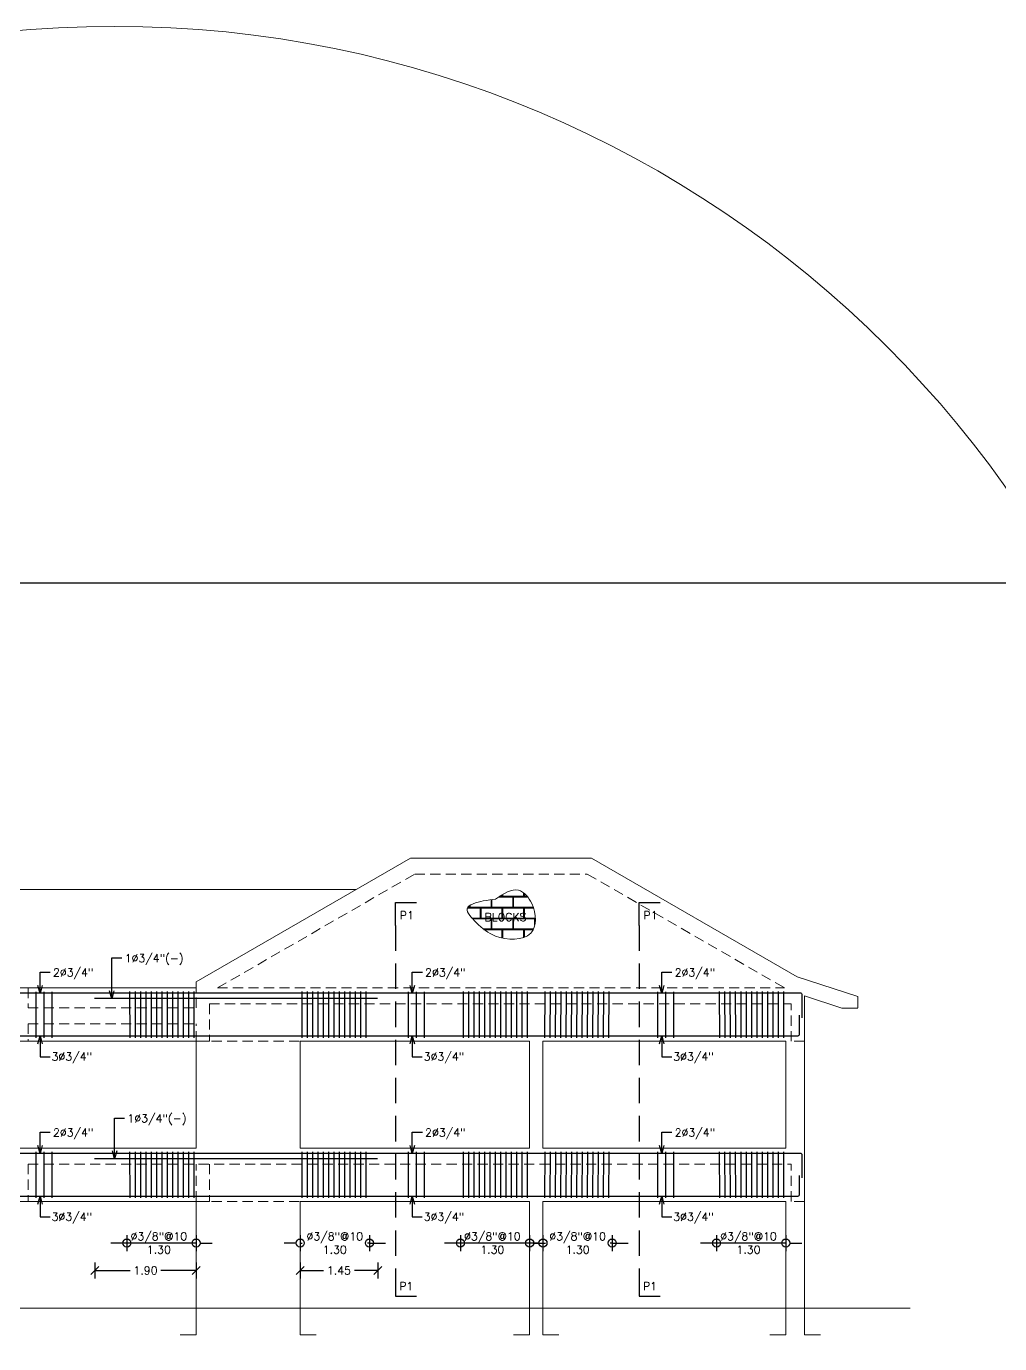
# Model space of a CAD drawing. Header units: metres. Extents: x -44 to 358, y -286 to 66.
# Drawn here: x 54.43 to 72.67, y -154.27 to -129.58 of the extents above; entities that cross this region are included whole.
import ezdxf

# ---------------------------------------------------------------- set-up
doc = ezdxf.new("R2010")
doc.units = ezdxf.units.M
doc.header["$LTSCALE"] = 0.3
doc.header["$PDMODE"] = 3
for name, pattern in [('CONTINUA', [0]), ('HIDDEN', [9.525, 6.35, -3.175]), ('HIDDEN2', [4.7625, 3.175, -1.5875])]:
    doc.linetypes.add(name, pattern=pattern)
for name, color, linetype in [('001-ACERO', 5, 'Continuous'), ('001-DIMLOSA', 4, 'Continuous'), ('001-DIMTEXTO', 4, 'Continuous'), ('002-SECCION', 1, 'CONTINUA'), ('ACERO', 5, 'Continuous'), ('DIMPORTICO', 4, 'Continuous'), ('DIMTEXTO', 4, 'Continuous'), ('HATCH', 8, 'Continuous'), ('SECCION', 1, 'Continuous'), ('VIGA-LOSA', 1, 'Continuous')]:
    doc.layers.add(name, color=color, linetype=linetype)
doc.layers.add('Columnas', color=7, linetype='Continuous', lineweight=18)
doc.layers.add('Losa', color=8, linetype='HIDDEN', lineweight=18)
doc.styles.add('SIMPLEX', font='simplex_.ttf', dxfattribs={"height": 0.2})
doc.styles.add('SMPLEX', font='simplex.shx')
doc.dimstyles.new('BDIM-75', dxfattribs={"dimscale": 0.75, "dimtxt": 0.2, "dimasz": 0.2, "dimexe": 0.2, "dimexo": 0.2, "dimgap": 0.1, "dimtad": 0, "dimtih": 1, "dimtoh": 1, "dimzin": 0, "dimdsep": 46, "dimtxsty": 'SIMPLEX', "dimblk": 'OBLIQUE', "dimcen": 0.2, "dimdle": 0.2, "dimclrd": 4, "dimclre": 4, "dimclrt": 256, "dimadec": 0, "dimazin": 0, "dimtfac": 1, "dimtofl": 0, "dimtmove": 1, "dimatfit": 3, "dimldrblk": 'OPEN30', "dimfxl": 0.15, "dimtfill": 1, "dimtolj": 1, "dimtzin": 0, "dimlwd": -1, "dimlwe": -1, "dimarcsym": 0})
doc.dimstyles.new('DIM-75', dxfattribs={"dimscale": 0.75, "dimtxt": 0.2, "dimasz": 0.2, "dimexe": 0.2, "dimexo": 0.2, "dimgap": 0.1, "dimtad": 0, "dimtih": 1, "dimtoh": 1, "dimzin": 0, "dimdsep": 46, "dimtxsty": 'SMPLEX', "dimblk1": 'OBLIQUE', "dimblk2": 'OBLIQUE', "dimsah": 1, "dimcen": 0.2, "dimclrd": 4, "dimclre": 4, "dimclrt": 4, "dimadec": 0, "dimazin": 0, "dimtfac": 1, "dimtmove": 0, "dimatfit": 3, "dimldrblk": 'OBLIQUE', "dimfxl": 0.2, "dimfxlon": 1, "dimtfill": 1, "dimtolj": 1, "dimtzin": 0, "dimarcsym": 0})

# ---------------------------------------------------------------- blocks, each defined once
blk = doc.blocks.new('_OBLIQUE')
at = {"color": 0, "linetype": 'ByBlock'}
blk.add_line((-0.5, -0.5), (0.5, 0.5), dxfattribs=at)
blk = doc.blocks.new('_Open30')
at = {"color": 0, "lineweight": -2}
for p, q in [((-1, 0.27), (0, 0)), ((0, 0), (-1, -0.27)), ((0, 0), (-1, 0))]:
    blk.add_line(p, q, dxfattribs=at)
blk = doc.blocks.new('*U848')
at = {"layer": '001-ACERO'}
blk.add_line((-0.001, -0.685), (0.001, 0.175), dxfattribs=at)
blk = doc.blocks.new('*U849')
at = {"layer": 'VIGA-LOSA', "color": 0, "linetype": 'ByBlock', "lineweight": -2, "transparency": 16777216}
for p in [(0, 0), (0.15, 0), (0.3, 0)]:
    blk.add_blockref('*U848', p, dxfattribs=at)
blk = doc.blocks.new('_DotBlank')
at = {"color": 0, "linetype": 'ByBlock', "lineweight": -2}
blk.add_line((-0.5, 0), (-1, 0), dxfattribs=at)
blk.add_circle((0, 0), 0.5, dxfattribs=at)
blk = doc.blocks.new('_Origin')
at = {"color": 0, "linetype": 'ByBlock', "lineweight": -2}
blk.add_line((0, 0), (-1, 0), dxfattribs=at)
blk.add_circle((0, 0), 0.5, dxfattribs=at)
blk = doc.blocks.new('*D1297')
at = {"layer": '001-DIMTEXTO', "color": 4, "lineweight": -2, "transparency": 16777216}
for p, q in [((56.317, -152.234), (56.317, -152.534)), ((57.615, -152.234), (57.615, -152.534)), ((56.167, -152.384), (56.017, -152.384)), ((57.615, -152.384), (56.317, -152.384)), ((57.765, -152.384), (57.915, -152.384))]:
    blk.add_line(p, q, dxfattribs=at)
at = {"layer": 'DEFPOINTS', "color": 0, "transparency": 16777216}
for p in [(56.317, -151.604), (57.615, -151.604), (56.317, -152.384)]:
    blk.add_point(p, dxfattribs=at)
at = {"layer": '001-DIMTEXTO', "color": 4, "lineweight": -2, "transparency": 16777216, "xscale": 0.15, "yscale": 0.15, "zscale": 0.15}
blk.add_blockref('_Origin', (56.317, -152.384), dxfattribs=at)
at = {"layer": '001-DIMTEXTO', "color": 4, "lineweight": -2, "transparency": 16777216, "xscale": 0.15, "yscale": 0.15, "zscale": 0.15, "rotation": 180}
blk.add_blockref('_DotBlank', (57.615, -152.384), dxfattribs=at)
at = {"layer": '001-DIMTEXTO', "color": 4, "transparency": 16777216, "insert": (56.916, -152.384), "char_height": 0.15, "attachment_point": 5, "style": 'SMPLEX'}
blk.add_mtext('\\A1;∅3/8"@10\\P1.30', dxfattribs=at)
blk = doc.blocks.new('*U1295')
at = {"layer": '001-ACERO'}
blk.add_line((-0.001, -0.435), (0.001, 0.428), dxfattribs=at)
blk = doc.blocks.new('*U1296')
at = {"layer": 'VIGA-LOSA', "color": 0, "linetype": 'ByBlock', "lineweight": -2, "transparency": 16777216}
for p in [(0, 0), (0.1, 0), (0.2, 0), (0.3, 0), (0.4, 0), (0.5, 0), (0.6, 0), (0.7, 0), (0.8, 0), (0.9, 0), (1, 0), (1.1, 0), (1.2, 0)]:
    blk.add_blockref('*U1295', p, dxfattribs=at)
blk = doc.blocks.new('*D1300')
at = {"layer": '001-DIMTEXTO', "color": 4, "lineweight": -2, "transparency": 16777216}
for p, q in [((55.718, -152.748), (55.718, -153.048)), ((57.615, -152.748), (57.615, -153.048)), ((55.718, -152.898), (56.377, -152.898)), ((57.615, -152.898), (56.956, -152.898))]:
    blk.add_line(p, q, dxfattribs=at)
at = {"layer": 'DEFPOINTS', "color": 0, "transparency": 16777216}
for p in [(55.718, -151.604), (57.615, -151.604), (57.615, -152.898)]:
    blk.add_point(p, dxfattribs=at)
at = {"layer": '001-DIMTEXTO', "color": 4, "lineweight": -2, "transparency": 16777216, "xscale": 0.15, "yscale": 0.15, "zscale": 0.15, "rotation": 180}
blk.add_blockref('_OBLIQUE', (55.718, -152.898), dxfattribs=at)
at = {"layer": '001-DIMTEXTO', "color": 4, "lineweight": -2, "transparency": 16777216, "xscale": 0.15, "yscale": 0.15, "zscale": 0.15}
blk.add_blockref('_OBLIQUE', (57.615, -152.898), dxfattribs=at)
at = {"layer": '001-DIMTEXTO', "color": 4, "transparency": 16777216, "insert": (56.666, -152.898), "char_height": 0.15, "attachment_point": 5, "style": 'SMPLEX', "bg_fill": 3, "box_fill_scale": 1.1, "bg_fill_color": 256, "bg_fill_true_color": 13158600, "bg_fill_transparency": 0}
blk.add_mtext('\\A1;1.90', dxfattribs=at)
blk = doc.blocks.new('*D1302')
at = {"layer": '001-DIMTEXTO', "color": 4, "lineweight": -2, "transparency": 16777216}
for p, q in [((59.565, -152.748), (59.565, -153.048)), ((61.018, -152.748), (61.018, -153.048)), ((59.565, -152.898), (60.002, -152.898)), ((61.018, -152.898), (60.581, -152.898))]:
    blk.add_line(p, q, dxfattribs=at)
at = {"layer": 'DEFPOINTS', "color": 0, "transparency": 16777216}
for p in [(59.565, -151.604), (61.018, -151.604), (61.018, -152.898)]:
    blk.add_point(p, dxfattribs=at)
at = {"layer": '001-DIMTEXTO', "color": 4, "lineweight": -2, "transparency": 16777216, "xscale": 0.15, "yscale": 0.15, "zscale": 0.15, "rotation": 180}
blk.add_blockref('_OBLIQUE', (59.565, -152.898), dxfattribs=at)
at = {"layer": '001-DIMTEXTO', "color": 4, "lineweight": -2, "transparency": 16777216, "xscale": 0.15, "yscale": 0.15, "zscale": 0.15}
blk.add_blockref('_OBLIQUE', (61.018, -152.898), dxfattribs=at)
at = {"layer": '001-DIMTEXTO', "color": 4, "transparency": 16777216, "insert": (60.291, -152.898), "char_height": 0.15, "attachment_point": 5, "style": 'SMPLEX', "bg_fill": 3, "box_fill_scale": 1.1, "bg_fill_color": 256, "bg_fill_true_color": 13158600, "bg_fill_transparency": 0}
blk.add_mtext('\\A1;1.45', dxfattribs=at)
blk = doc.blocks.new('*U1303')
at = {"layer": '001-ACERO'}
blk.add_line((-0.001, -0.435), (0.001, 0.428), dxfattribs=at)
blk = doc.blocks.new('*U1304')
at = {"layer": 'VIGA-LOSA', "color": 0, "linetype": 'ByBlock', "lineweight": -2, "transparency": 16777216}
for p in [(0, 0), (0.1, 0), (0.2, 0), (0.3, 0), (0.4, 0), (0.5, 0), (0.6, 0), (0.7, 0), (0.8, 0), (0.9, 0), (1, 0), (1.1, 0), (1.2, 0)]:
    blk.add_blockref('*U1303', p, dxfattribs=at)
blk = doc.blocks.new('*D1305')
at = {"layer": '001-DIMTEXTO', "color": 4, "lineweight": -2, "transparency": 16777216}
for p, q in [((59.565, -152.234), (59.565, -152.534)), ((60.862, -152.234), (60.862, -152.534)), ((59.415, -152.384), (59.265, -152.384)), ((59.565, -152.384), (59.603, -152.384)), ((60.862, -152.384), (60.824, -152.384)), ((61.012, -152.384), (61.162, -152.384))]:
    blk.add_line(p, q, dxfattribs=at)
at = {"layer": 'DEFPOINTS', "color": 0, "transparency": 16777216}
for p in [(59.565, -151.604), (60.862, -151.604), (60.862, -152.384)]:
    blk.add_point(p, dxfattribs=at)
at = {"layer": '001-DIMTEXTO', "color": 4, "lineweight": -2, "transparency": 16777216, "xscale": 0.15, "yscale": 0.15, "zscale": 0.15}
blk.add_blockref('_DotBlank', (59.565, -152.384), dxfattribs=at)
at = {"layer": '001-DIMTEXTO', "color": 4, "lineweight": -2, "transparency": 16777216, "xscale": 0.15, "yscale": 0.15, "zscale": 0.15, "rotation": 180}
blk.add_blockref('_Origin', (60.862, -152.384), dxfattribs=at)
at = {"layer": '001-DIMTEXTO', "color": 4, "transparency": 16777216, "insert": (60.213, -152.384), "char_height": 0.15, "attachment_point": 5, "style": 'SMPLEX'}
blk.add_mtext('\\A1;∅3/8"@10\\P1.30', dxfattribs=at)
blk = doc.blocks.new('*U1306')
at = {"layer": '001-ACERO'}
blk.add_line((-0.001, -0.435), (0.001, 0.428), dxfattribs=at)
blk = doc.blocks.new('*U1307')
at = {"layer": 'VIGA-LOSA', "color": 0, "linetype": 'ByBlock', "lineweight": -2, "transparency": 16777216}
for p in [(0, 0), (0.1, 0), (0.2, 0), (0.3, 0), (0.4, 0), (0.5, 0), (0.6, 0), (0.7, 0), (0.8, 0), (0.9, 0), (1, 0), (1.1, 0), (1.2, 0)]:
    blk.add_blockref('*U1306', p, dxfattribs=at)
blk = doc.blocks.new('*D1308')
at = {"layer": '001-DIMTEXTO', "color": 4, "lineweight": -2, "transparency": 16777216}
for p, q in [((64.115, -152.234), (64.115, -152.534)), ((65.412, -152.234), (65.412, -152.534)), ((63.965, -152.384), (63.815, -152.384)), ((64.115, -152.384), (64.153, -152.384)), ((65.412, -152.384), (65.374, -152.384)), ((65.562, -152.384), (65.712, -152.384))]:
    blk.add_line(p, q, dxfattribs=at)
at = {"layer": 'DEFPOINTS', "color": 0, "transparency": 16777216}
for p in [(64.115, -151.604), (65.412, -151.604), (65.412, -152.384)]:
    blk.add_point(p, dxfattribs=at)
at = {"layer": '001-DIMTEXTO', "color": 4, "lineweight": -2, "transparency": 16777216, "xscale": 0.15, "yscale": 0.15, "zscale": 0.15}
blk.add_blockref('_DotBlank', (64.115, -152.384), dxfattribs=at)
at = {"layer": '001-DIMTEXTO', "color": 4, "lineweight": -2, "transparency": 16777216, "xscale": 0.15, "yscale": 0.15, "zscale": 0.15, "rotation": 180}
blk.add_blockref('_Origin', (65.412, -152.384), dxfattribs=at)
at = {"layer": '001-DIMTEXTO', "color": 4, "transparency": 16777216, "insert": (64.764, -152.384), "char_height": 0.15, "attachment_point": 5, "style": 'SMPLEX'}
blk.add_mtext('\\A1;∅3/8"@10\\P1.30', dxfattribs=at)
blk = doc.blocks.new('*D1311')
at = {"layer": '001-DIMTEXTO', "color": 4, "lineweight": -2, "transparency": 16777216}
for p, q in [((67.367, -152.234), (67.367, -152.534)), ((68.665, -152.234), (68.665, -152.534)), ((67.217, -152.384), (67.067, -152.384)), ((68.665, -152.384), (67.367, -152.384)), ((68.815, -152.384), (68.965, -152.384))]:
    blk.add_line(p, q, dxfattribs=at)
at = {"layer": 'DEFPOINTS', "color": 0, "transparency": 16777216}
for p in [(67.367, -151.604), (68.665, -151.604), (67.367, -152.384)]:
    blk.add_point(p, dxfattribs=at)
at = {"layer": '001-DIMTEXTO', "color": 4, "lineweight": -2, "transparency": 16777216, "xscale": 0.15, "yscale": 0.15, "zscale": 0.15}
blk.add_blockref('_Origin', (67.367, -152.384), dxfattribs=at)
at = {"layer": '001-DIMTEXTO', "color": 4, "lineweight": -2, "transparency": 16777216, "xscale": 0.15, "yscale": 0.15, "zscale": 0.15, "rotation": 180}
blk.add_blockref('_DotBlank', (68.665, -152.384), dxfattribs=at)
at = {"layer": '001-DIMTEXTO', "color": 4, "transparency": 16777216, "insert": (67.966, -152.384), "char_height": 0.15, "attachment_point": 5, "style": 'SMPLEX'}
blk.add_mtext('\\A1;∅3/8"@10\\P1.30', dxfattribs=at)
blk = doc.blocks.new('*U1309')
at = {"layer": '001-ACERO'}
blk.add_line((-0.001, -0.435), (0.001, 0.428), dxfattribs=at)
blk = doc.blocks.new('*U1310')
at = {"layer": 'VIGA-LOSA', "color": 0, "linetype": 'ByBlock', "lineweight": -2, "transparency": 16777216}
for p in [(0, 0), (0.1, 0), (0.2, 0), (0.3, 0), (0.4, 0), (0.5, 0), (0.6, 0), (0.7, 0), (0.8, 0), (0.9, 0), (1, 0), (1.1, 0), (1.2, 0)]:
    blk.add_blockref('*U1309', p, dxfattribs=at)
blk = doc.blocks.new('*D1314')
at = {"layer": '001-DIMTEXTO', "color": 4, "lineweight": -2, "transparency": 16777216}
for p, q in [((62.567, -152.234), (62.567, -152.534)), ((63.865, -152.234), (63.865, -152.534)), ((62.417, -152.384), (62.267, -152.384)), ((63.865, -152.384), (62.567, -152.384)), ((64.015, -152.384), (64.165, -152.384))]:
    blk.add_line(p, q, dxfattribs=at)
at = {"layer": 'DEFPOINTS', "color": 0, "transparency": 16777216}
for p in [(62.567, -151.604), (63.865, -151.604), (62.567, -152.384)]:
    blk.add_point(p, dxfattribs=at)
at = {"layer": '001-DIMTEXTO', "color": 4, "lineweight": -2, "transparency": 16777216, "xscale": 0.15, "yscale": 0.15, "zscale": 0.15}
blk.add_blockref('_Origin', (62.567, -152.384), dxfattribs=at)
at = {"layer": '001-DIMTEXTO', "color": 4, "lineweight": -2, "transparency": 16777216, "xscale": 0.15, "yscale": 0.15, "zscale": 0.15, "rotation": 180}
blk.add_blockref('_DotBlank', (63.865, -152.384), dxfattribs=at)
at = {"layer": '001-DIMTEXTO', "color": 4, "transparency": 16777216, "insert": (63.166, -152.384), "char_height": 0.15, "attachment_point": 5, "style": 'SMPLEX'}
blk.add_mtext('\\A1;∅3/8"@10\\P1.30', dxfattribs=at)
blk = doc.blocks.new('*U1312')
at = {"layer": '001-ACERO'}
blk.add_line((-0.001, -0.435), (0.001, 0.428), dxfattribs=at)
blk = doc.blocks.new('*U1313')
at = {"layer": 'VIGA-LOSA', "color": 0, "linetype": 'ByBlock', "lineweight": -2, "transparency": 16777216}
for p in [(0, 0), (0.1, 0), (0.2, 0), (0.3, 0), (0.4, 0), (0.5, 0), (0.6, 0), (0.7, 0), (0.8, 0), (0.9, 0), (1, 0), (1.1, 0), (1.2, 0)]:
    blk.add_blockref('*U1312', p, dxfattribs=at)
blk = doc.blocks.new('*U1315')
at = {"layer": '001-ACERO'}
blk.add_line((-0.001, -0.685), (0.001, 0.175), dxfattribs=at)
blk = doc.blocks.new('*U1316')
at = {"layer": 'VIGA-LOSA', "color": 0, "linetype": 'ByBlock', "lineweight": -2, "transparency": 16777216}
for p in [(0, 0), (0.15, 0), (0.3, 0)]:
    blk.add_blockref('*U1315', p, dxfattribs=at)
blk = doc.blocks.new('*U1317')
at = {"layer": '001-ACERO'}
blk.add_line((-0.001, -0.685), (0.001, 0.175), dxfattribs=at)
blk = doc.blocks.new('*U1318')
at = {"layer": 'VIGA-LOSA', "color": 0, "linetype": 'ByBlock', "lineweight": -2, "transparency": 16777216}
for p in [(0, 0), (0.15, 0), (0.3, 0)]:
    blk.add_blockref('*U1317', p, dxfattribs=at)
blk = doc.blocks.new('*U1339')
at = {"layer": '001-ACERO'}
blk.add_line((-0.001, -0.685), (0.001, 0.175), dxfattribs=at)
blk = doc.blocks.new('*U1340')
at = {"layer": 'VIGA-LOSA', "color": 0, "linetype": 'ByBlock', "lineweight": -2, "transparency": 16777216}
for p in [(0, 0), (0.15, 0), (0.3, 0)]:
    blk.add_blockref('*U1339', p, dxfattribs=at)
blk = doc.blocks.new('*U1333')
at = {"layer": '001-ACERO'}
blk.add_line((-0.001, -0.435), (0.001, 0.428), dxfattribs=at)
blk = doc.blocks.new('*U1334')
at = {"layer": 'VIGA-LOSA', "color": 0, "linetype": 'ByBlock', "lineweight": -2, "transparency": 16777216}
for p in [(0, 0), (0.1, 0), (0.2, 0), (0.3, 0), (0.4, 0), (0.5, 0), (0.6, 0), (0.7, 0), (0.8, 0), (0.9, 0), (1, 0), (1.1, 0), (1.2, 0)]:
    blk.add_blockref('*U1333', p, dxfattribs=at)
blk = doc.blocks.new('*U1326')
at = {"layer": '001-ACERO'}
blk.add_line((-0.001, -0.435), (0.001, 0.428), dxfattribs=at)
blk = doc.blocks.new('*U1327')
at = {"layer": 'VIGA-LOSA', "color": 0, "linetype": 'ByBlock', "lineweight": -2, "transparency": 16777216}
for p in [(0, 0), (0.1, 0), (0.2, 0), (0.3, 0), (0.4, 0), (0.5, 0), (0.6, 0), (0.7, 0), (0.8, 0), (0.9, 0), (1, 0), (1.1, 0), (1.2, 0)]:
    blk.add_blockref('*U1326', p, dxfattribs=at)
blk = doc.blocks.new('*U1328')
at = {"layer": '001-ACERO'}
blk.add_line((-0.001, -0.435), (0.001, 0.428), dxfattribs=at)
blk = doc.blocks.new('*U1329')
at = {"layer": 'VIGA-LOSA', "color": 0, "linetype": 'ByBlock', "lineweight": -2, "transparency": 16777216}
for p in [(0, 0), (0.1, 0), (0.2, 0), (0.3, 0), (0.4, 0), (0.5, 0), (0.6, 0), (0.7, 0), (0.8, 0), (0.9, 0), (1, 0), (1.1, 0), (1.2, 0)]:
    blk.add_blockref('*U1328', p, dxfattribs=at)
blk = doc.blocks.new('*U1330')
at = {"layer": '001-ACERO'}
blk.add_line((-0.001, -0.435), (0.001, 0.428), dxfattribs=at)
blk = doc.blocks.new('*U1319')
at = {"layer": 'VIGA-LOSA', "color": 0, "linetype": 'ByBlock', "lineweight": -2, "transparency": 16777216}
for p in [(0, 0), (0.1, 0), (0.2, 0), (0.3, 0), (0.4, 0), (0.5, 0), (0.6, 0), (0.7, 0), (0.8, 0), (0.9, 0), (1, 0), (1.1, 0), (1.2, 0)]:
    blk.add_blockref('*U1330', p, dxfattribs=at)
blk = doc.blocks.new('*U1320')
at = {"layer": '001-ACERO'}
blk.add_line((-0.001, -0.435), (0.001, 0.428), dxfattribs=at)
blk = doc.blocks.new('*U1321')
at = {"layer": 'VIGA-LOSA', "color": 0, "linetype": 'ByBlock', "lineweight": -2, "transparency": 16777216}
for p in [(0, 0), (0.1, 0), (0.2, 0), (0.3, 0), (0.4, 0), (0.5, 0), (0.6, 0), (0.7, 0), (0.8, 0), (0.9, 0), (1, 0), (1.1, 0), (1.2, 0)]:
    blk.add_blockref('*U1320', p, dxfattribs=at)
blk = doc.blocks.new('*U1322')
at = {"layer": '001-ACERO'}
blk.add_line((-0.001, -0.685), (0.001, 0.175), dxfattribs=at)
blk = doc.blocks.new('*U1323')
at = {"layer": 'VIGA-LOSA', "color": 0, "linetype": 'ByBlock', "lineweight": -2, "transparency": 16777216}
for p in [(0, 0), (0.15, 0), (0.3, 0)]:
    blk.add_blockref('*U1322', p, dxfattribs=at)
blk = doc.blocks.new('*U1324')
at = {"layer": '001-ACERO'}
blk.add_line((-0.001, -0.685), (0.001, 0.175), dxfattribs=at)
blk = doc.blocks.new('*U1325')
at = {"layer": 'VIGA-LOSA', "color": 0, "linetype": 'ByBlock', "lineweight": -2, "transparency": 16777216}
for p in [(0, 0), (0.15, 0), (0.3, 0)]:
    blk.add_blockref('*U1324', p, dxfattribs=at)
blk = doc.blocks.new('*U854')
at = {"color": 8, "linetype": 'HIDDEN2', "ltscale": 0.5}
blk.add_line((0, 3.076), (0, -3.444), dxfattribs=at)
at = {"color": 6, "linetype": 'CONTINUA'}
for points in [[(0, 3.076), (0, 3.507), (0.391, 3.507)], [(0, -3.444), (0, -3.875), (0.391, -3.875)]]:
    blk.add_lwpolyline(points, dxfattribs=at)
at = {"color": 4, "style": 'SMPLEX'}
for tag, p in [('P##', (0.078, 3.19)), ('P#', (0.069, -3.76))]:
    blk.add_attdef(tag, p, '', height=0.15, dxfattribs=at)

msp = doc.modelspace()

# ---------------------------------------------------------------- hatches: boundary and pattern name
at = {"layer": 'HATCH', "ltscale": 0.2}
h = msp.add_hatch(dxfattribs=at)
h.set_pattern_fill('AR-B816C', color=256, scale=0.001)
h.set_pattern_definition([(0, (16.82864, 78.43593), (0.2032, 0.2032), [0.396875, -0.009525]), (0, (16.62544, 78.44546), (0.2032, 0.2032), [0.396875, -0.009525]), (90, (16.82864, 78.43593), (-0.2032, 0.2032), [-0.212725, 0.193675]), (90, (16.81911, 78.43593), (-0.2032, 0.2032), [-0.212725, 0.193675])])
edge = h.paths.add_edge_path()
edge.add_spline(control_points=[(63.2249367, -145.9379305), (63.3756952, -145.8385707), (63.6408017, -145.6638396), (63.9895322, -146.0648097), (64.0099646, -146.7377771), (63.2281063, -146.7020497), (62.9220562, -146.4387782), (62.569399, -146.0813193), (62.9803397, -145.9705468), (63.1540074, -145.9473894), (63.2249367, -145.9379305)], knot_values=[0, 0, 0, 0, 0.463840288, 0.8156697346, 1.3681075465, 2.032457562, 2.4745195737, 2.780848179, 3.1157268215, 3.3469247372, 3.3469247372, 3.3469247372, 3.3469247372], degree=3, periodic=0)
h.paths.add_polyline_path([(62.9835736, -146.3879527), (63.887145, -146.3879527), (63.887145, -146.1629527), (62.9835736, -146.1629527)], flags=24)

# ---------------------------------------------------------------- linework, layer by layer
at = {"layer": '002-SECCION', "lineweight": 0}
for p, q in [((45.414831, -147.6040788), (57.6146723, -147.6040788)), ((69.014831, -154.1060475), (69.014831, -147.7546072)), ((69.7149303, -147.9820832), (70.0148314, -147.9820829)), ((51.864831, -148.6040788), (57.6146723, -148.6040788)), ((57.6146723, -150.6040788), (57.6146723, -148.6040788)), ((59.5646723, -150.6040788), (59.5646723, -148.6040788)), ((59.5646723, -148.6040788), (63.864831, -148.6040788)), ((63.864831, -150.6040788), (63.864831, -148.6040788)), ((64.114831, -150.6040788), (64.114831, -148.6040788)), ((64.114831, -148.6040788), (68.664831, -148.6040788)), ((68.664831, -150.6040788), (68.664831, -148.6040788)), ((51.864831, -150.6040788), (57.6146723, -150.6040788)), ((59.5646723, -150.6040788), (63.864831, -150.6040788)), ((64.114831, -150.6040788), (68.664831, -150.6040788)), ((51.864831, -151.6040788), (57.6146723, -151.6040788)), ((57.6146723, -154.1060475), (57.6146723, -151.6040788)), ((59.5646723, -154.1060475), (59.5646723, -151.6040788)), ((59.5646723, -151.6040788), (63.864831, -151.6040788)), ((63.864831, -154.1060475), (63.864831, -151.6040788)), ((64.114831, -154.1060475), (64.114831, -151.6040788)), ((64.114831, -151.6040788), (68.664831, -151.6040788)), ((68.664831, -154.1060475), (68.664831, -151.6040788)), ((57.3146723, -154.1060475), (57.6146723, -154.1060475)), ((59.5646723, -154.1060475), (59.8646723, -154.1060475)), ((63.564831, -154.1060475), (63.864831, -154.1060475)), ((64.114831, -154.1060475), (64.414831, -154.1060475)), ((68.364831, -154.1060475), (68.664831, -154.1060475)), ((69.014831, -154.1060475), (69.314831, -154.1060475))]:
    msp.add_line(p, q, dxfattribs=at)
for points in [[(57.6146723, -147.4885323), (61.6308312, -145.1698019), (65.0256507, -145.1698019), (68.8809816, -147.3956782), (70.0148312, -147.7640882), (70.0148314, -147.9743808)], [(57.6146723, -147.6040788), (57.6146723, -147.4885323)], [(69.014831, -147.7546072), (69.7149303, -147.9820832)]]:
    msp.add_lwpolyline(points, dxfattribs=at)
at = {"layer": 'ACERO'}
for points in [[(68.9539823, -147.7040788), (45.5164926, -147.7040788)], [(45.5630868, -148.5040788), (68.8961217, -148.5040788)], [(43.275387, -151.5040788), (68.8961217, -151.5040788)]]:
    msp.add_lwpolyline(points, dxfattribs=at)
at = {"layer": 'ACERO', "color": 6}
for points in [[(61.0115985, -147.8040788), (55.7115985, -147.8040788)], [(61.0115985, -150.8040788), (55.7115985, -150.8040788)]]:
    msp.add_lwpolyline(points, dxfattribs=at)
at = {"layer": 'ACERO'}
for points in [[(68.9539823, -147.7040788, -0.2480042517), (68.9627159, -147.7206036), (68.9627159, -148.1618668)], [(68.9176123, -148.1170554), (68.9161161, -148.484551, -0.4073149712), (68.8961217, -148.5040788)], [(68.9539823, -150.7040788), (43.2287928, -150.7040788, 0.1507257483), (43.2175264, -150.707554, 0.1507257483)], [(68.9539823, -150.7040788, -0.2480042517), (68.9627159, -150.7206036), (68.9627159, -151.1618668)], [(68.9176123, -151.1170554), (68.9161161, -151.484551, -0.4073149712), (68.8961217, -151.5040788)]]:
    msp.add_lwpolyline(points, format="xyb", dxfattribs=at)
at = {"layer": 'Columnas', "ltscale": 0.2}
msp.add_spline([(63.2249367, -145.9379305), (63.6587219, -145.7736582), (63.9052943, -146.0246298), (63.8870296, -146.5767673), (63.2249367, -146.6315243), (62.8642105, -146.3759899), (62.6952625, -146.1204554), (62.9966291, -145.9744356), (63.2249367, -145.9379305)], degree=3, dxfattribs=at)
at = {"layer": 'DIMTEXTO'}
msp.add_lwpolyline([(-5.0701956, -140.0118319), (167.0422281, -140.0118319), (167.0422281, -168.6345631), (-5.0701956, -168.6345631)], close=True, dxfattribs=at)
at = {"layer": 'Losa', "linetype": 'CONTINUA', "lineweight": 0, "ltscale": 0.1}
msp.add_line((60.6115706, -145.7582722), (48.1148311, -145.7582722), dxfattribs=at)
at = {"layer": 'Losa', "lineweight": 0, "ltscale": 0.1}
for p, q in [((58.0145399, -147.6040788), (68.641942, -147.6040788)), ((54.464831, -147.9743807), (57.6146723, -147.9743807)), ((57.8646723, -147.9040788), (68.764831, -147.9040788)), ((54.464831, -148.2743807), (57.6146723, -148.2743807)), ((57.6146723, -148.6040788), (59.5646723, -148.6040788)), ((54.464831, -150.9040788), (68.764831, -150.9040788)), ((57.6146723, -151.6040788), (59.5646723, -151.6040788))]:
    msp.add_line(p, q, dxfattribs=at)
for points in [[(58.0145399, -147.6040788), (61.7112159, -145.4698019), (64.945266, -145.4698019), (68.641942, -147.6040788)], [(54.464831, -147.6040788), (54.464831, -147.9743807)], [(57.6146723, -147.9743807), (57.6146723, -147.6040788)], [(57.8646723, -147.9040788), (57.8646723, -148.6040788), (57.6146723, -148.6040788), (57.6146723, -148.2743807)], [(69.014831, -147.9040788), (69.014831, -148.6040788), (68.764831, -148.6040788), (68.764831, -147.9040788)], [(54.464831, -148.2743807), (54.464831, -148.6040788), (54.264831, -148.6040788), (54.264831, -148.2743807)], [(54.464831, -150.9040788), (54.464831, -151.6040788), (54.264831, -151.6040788), (54.264831, -150.9040788)], [(69.014831, -150.9040788), (69.014831, -151.6040788), (68.764831, -151.6040788), (68.764831, -150.9040788)]]:
    msp.add_lwpolyline(points, dxfattribs=at)
at = {"layer": 'SECCION', "color": 8, "lineweight": 0, "ltscale": 0.0003}
msp.add_line((41.7904731, -153.6040788), (70.9970956, -153.6040788), dxfattribs=at)

# ---------------------------------------------------------------- block references
for p in [(61.3539051, -149.5077944), (65.9203918, -149.5077944)]:
    msp.add_blockref('*U854', p).add_auto_attribs({'P#': 'P1', 'P##': 'P1'})
at = {"layer": 'VIGA-LOSA'}
for name, p in [('*U1340', (54.6181282, -147.8530065)), ('*U1327', (59.6027725, -148.1010377)), ('*U1323', (61.5931282, -147.8530065)), ('*U1329', (64.1529313, -148.1010377)), ('*U1325', (66.2682075, -147.8530065)), ('*U849', (54.6181282, -150.8530065)), ('*U1316', (61.5931282, -150.8530065)), ('*U1307', (64.1529313, -151.1010377)), ('*U1318', (66.2682075, -150.8530065))]:
    msp.add_blockref(name, p, dxfattribs=at)
at = {"layer": 'VIGA-LOSA', "xscale": -1}
for name, p in [('*U1334', (57.5765721, -148.1010377)), ('*U1321', (63.8267308, -148.1010377)), ('*U1319', (68.6267308, -148.1010377)), ('*U1296', (57.5765721, -151.1010377)), ('*U1313', (63.8267308, -151.1010377)), ('*U1310', (68.6267308, -151.1010377))]:
    msp.add_blockref(name, p, dxfattribs=at)

# ---------------------------------------------------------------- texts
at = {"layer": 'DIMPORTICO', "color": 4, "style": 'SMPLEX'}
for s, p in [('BLOCKS', (63.0210736, -146.3504527)), ('1∅3/4"(-)', (56.2753957, -147.1231198)), ('2∅3/4"', (54.9320454, -147.3901443)), ('2∅3/4"', (61.9070454, -147.3901443)), ('2∅3/4"', (66.5821248, -147.3901443)), ('3∅3/4"', (54.9059733, -148.9666553)), ('3∅3/4"', (61.8809733, -148.9666553)), ('3∅3/4"', (66.5560527, -148.9666553)), ('1∅3/4"(-)', (56.3279037, -150.1231198)), ('2∅3/4"', (54.9320454, -150.3901443)), ('2∅3/4"', (61.9070454, -150.3901443)), ('2∅3/4"', (66.5821248, -150.3901443)), ('3∅3/4"', (54.9059733, -151.9666553)), ('3∅3/4"', (61.8809733, -151.9666553)), ('3∅3/4"', (66.5560527, -151.9666553))]:
    msp.add_text(s, height=0.15, rotation=360, dxfattribs=at).set_placement(p)

# ---------------------------------------------------------------- dimensions: what is measured, and where the dimension line sits
at = {"layer": '001-DIMTEXTO'}
for base, p1, p2, picture, middle in [((56.3172946, -152.3841377), (57.6146723, -151.6040788), (56.3172946, -151.6040788), '*D1297', (56.9159834, -152.3841377)), ((62.5674533, -152.3841377), (63.864831, -151.6040788), (62.5674533, -151.6040788), '*D1314', (63.1661422, -152.3841377)), ((67.3674533, -152.3841377), (68.664831, -151.6040788), (67.3674533, -151.6040788), '*D1311', (67.9661422, -152.3841377))]:
    dim = msp.add_linear_dim(base=base, p1=p1, p2=p2, angle=180, text='∅3/8"@10\\P<>', dimstyle='DIM-75', override={"dimblk1": 'DotBlank', "dimblk2": 'Origin', "dimtfill": 0}, dxfattribs=at)
    dim.commit()
    dim.dimension.update_dxf_attribs({"geometry": picture, "text_midpoint": middle, "dimtype": 160})
dim = msp.add_linear_dim(base=(65.4122087, -152.3841377), p1=(64.114831, -151.6040788), p2=(65.4122087, -151.6040788), text='∅3/8"@10\\P<>', dimstyle='DIM-75', override={"dimblk1": 'DotBlank', "dimblk2": 'Origin', "dimtfill": 0}, dxfattribs=at)
dim.commit()
dim.dimension.update_dxf_attribs({"geometry": '*D1308', "text_midpoint": (64.7635199, -152.3841377), "dimtype": 160})

# ---------------------------------------------------------------- leaders
at = {"layer": '001-DIMLOSA', "lineweight": 0}
for points in [[(56.0334245, -147.8064448), (56.0334245, -147.0428193), (56.2224351, -147.0428193)], [(54.6900742, -147.7064448), (54.6900742, -147.3098438), (54.8790848, -147.3098438)], [(61.6650742, -147.7064448), (61.6650742, -147.3098438), (61.8540848, -147.3098438)], [(66.3401535, -147.7064448), (66.3401535, -147.3098438), (66.5291642, -147.3098438)], [(54.6891404, -148.5038198), (54.6891404, -148.8946928), (54.878151, -148.8946928)], [(61.6641404, -148.5038198), (61.6641404, -148.8946928), (61.853151, -148.8946928)], [(66.3392198, -148.5038198), (66.3392198, -148.8946928), (66.5282304, -148.8946928)], [(56.0859325, -150.8064448), (56.0859325, -150.0428193), (56.2749431, -150.0428193)], [(54.6900742, -150.7064448), (54.6900742, -150.3098438), (54.8790848, -150.3098438)], [(61.6650742, -150.7064448), (61.6650742, -150.3098438), (61.8540848, -150.3098438)], [(66.3401535, -150.7064448), (66.3401535, -150.3098438), (66.5291642, -150.3098438)], [(54.6891404, -151.5038198), (54.6891404, -151.8946928), (54.878151, -151.8946928)], [(61.6641404, -151.5038198), (61.6641404, -151.8946928), (61.853151, -151.8946928)], [(66.3392198, -151.5038198), (66.3392198, -151.8946928), (66.5282304, -151.8946928)]]:
    msp.add_leader(points, dimstyle='BDIM-75', override={"dimgap": 0.1, "dimtad": 0}, dxfattribs=at)

# ---------------------------------------------------------------- next in the draw order: dimensions: what is measured, and where the dimension line sits
at = {"layer": '001-DIMTEXTO'}
for base, p1, p2, picture, middle in [((57.6146723, -152.8978294), (55.7180585, -151.6040788), (57.6146723, -151.6040788), '*D1300', (56.6663654, -152.8978294)), ((61.0180585, -152.8978294), (59.5646723, -151.6040788), (61.0180585, -151.6040788), '*D1302', (60.2913654, -152.8978294))]:
    dim = msp.add_linear_dim(base=base, p1=p1, p2=p2, dimstyle='DIM-75', dxfattribs=at)
    dim.commit()
    dim.dimension.update_dxf_attribs({"geometry": picture, "text_midpoint": middle})

# ---------------------------------------------------------------- next in the draw order: linework, layer by layer
at = {"layer": 'Columnas', "ltscale": 0.2}
msp.add_circle((56.0859325, -150.0428193), 20.4579605, dxfattribs=at)
at = {"layer": 'Losa', "lineweight": 0, "ltscale": 0.1}
msp.add_lwpolyline([(57.8646723, -150.9040788), (57.8646723, -151.6040788), (57.6146723, -151.6040788), (57.6146723, -150.9040788)], dxfattribs=at)

# ---------------------------------------------------------------- next in the draw order: block references
at = {"layer": 'VIGA-LOSA'}
msp.add_blockref('*U1304', (59.6027725, -151.1010377), dxfattribs=at)

# ---------------------------------------------------------------- next in the draw order: dimensions: what is measured, and where the dimension line sits
at = {"layer": '001-DIMTEXTO'}
dim = msp.add_linear_dim(base=(60.86205, -152.3841377), p1=(59.5646723, -151.6040788), p2=(60.86205, -151.6040788), text='∅3/8"@10\\P<>', dimstyle='DIM-75', override={"dimblk1": 'DotBlank', "dimblk2": 'Origin', "dimtfill": 0}, dxfattribs=at)
dim.commit()
dim.dimension.update_dxf_attribs({"geometry": '*D1305', "text_midpoint": (60.2133611, -152.3841377), "dimtype": 160})

doc.saveas('drawing.dxf')
